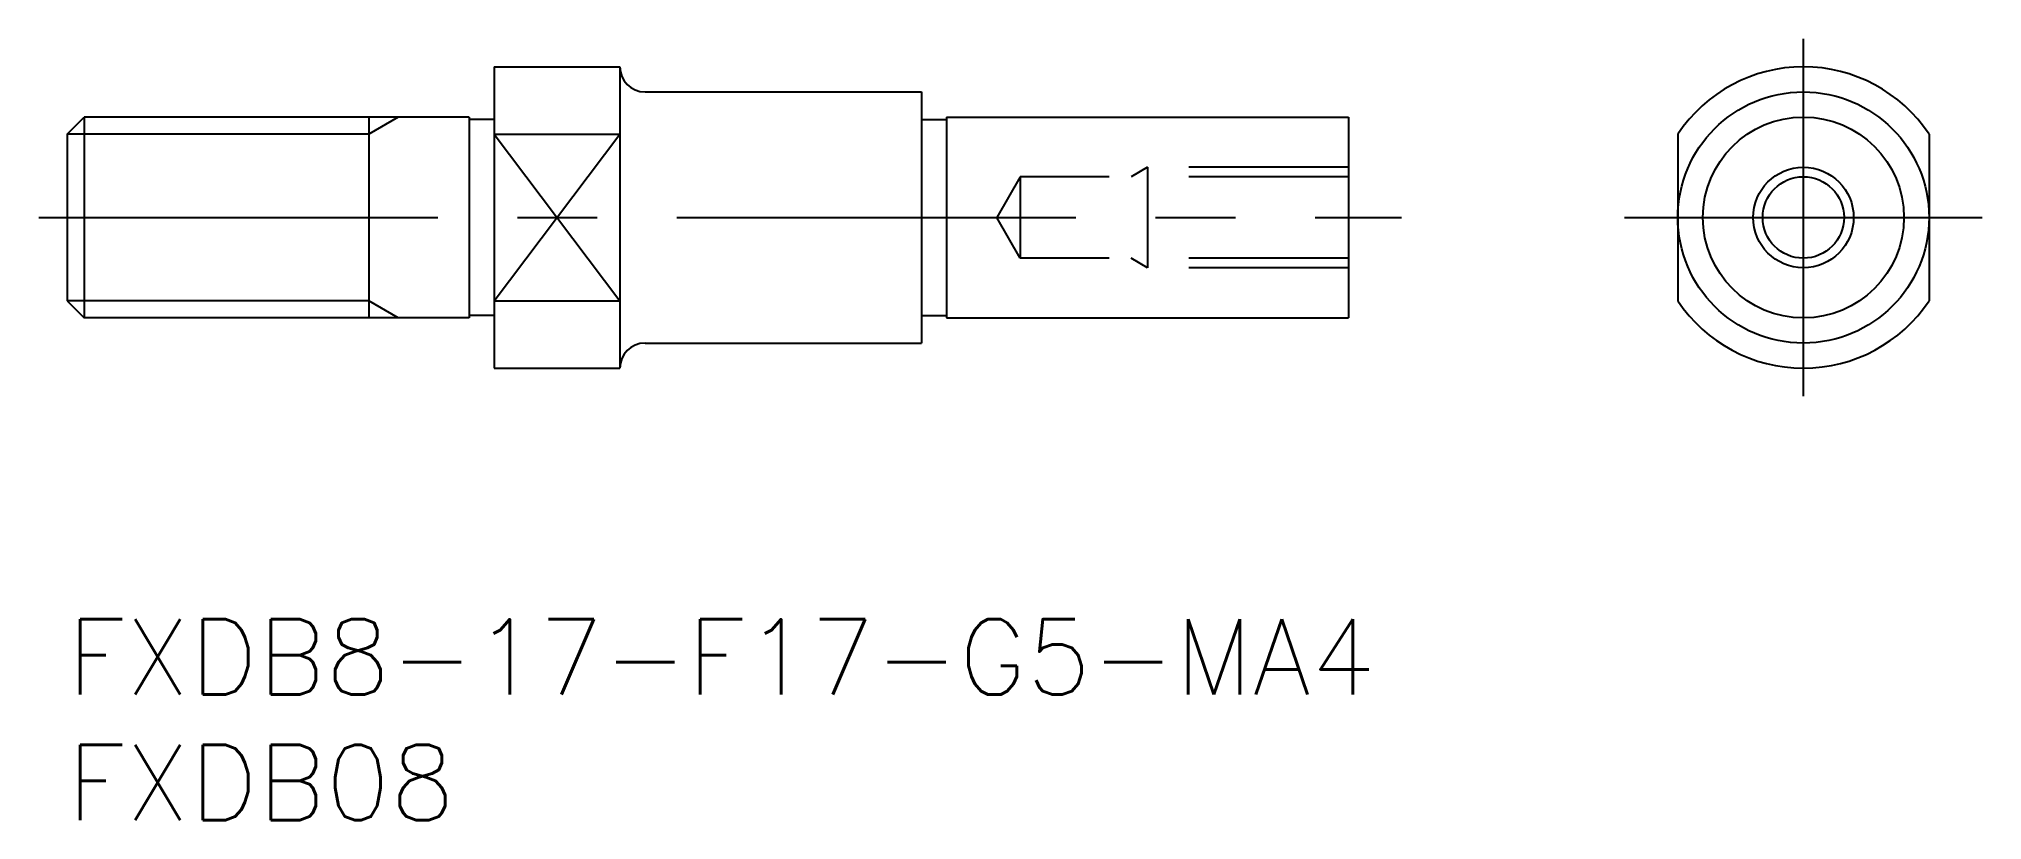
# Model space of a CAD drawing. Extents: x -1.1 to 76.2, y -8 to 23.1.
import ezdxf

# ---------------------------------------------------------------- set-up
doc = ezdxf.new("R2010")
doc.units = 0
doc.header["$LTSCALE"] = 0.5
doc.linetypes.add('CENTER', pattern=[50.8, 31.75, -6.35, 6.35, -6.35])
doc.linetypes.add('DASHED', pattern=[19.05, 12.7, -6.35])
for name, color, linetype in [('MSM_CENTER', 1, 'CENTER'), ('MSM_CONTINUOUS', 7, 'CONTINUOUS'), ('MSM_DASHED', 4, 'DASHED'), ('MSM_NARROW', 5, 'CONTINUOUS'), ('MSM_PART_NUMBER', 7, 'CONTINUOUS')]:
    doc.layers.add(name, color=color, linetype=linetype)
doc.styles.get("Standard").update_dxf_attribs({"font": 'txt.shx', "height": 3, "bigfont": 'bigfont.shx'})

# ---------------------------------------------------------------- blocks, each defined once
blk = doc.blocks.new('*U10')
at = {"layer": 'MSM_PART_NUMBER'}
blk.add_text('FXDB8-17-F17-G5-MA4', height=3, dxfattribs=at).set_placement((0, -3))
blk = doc.blocks.new('*U11')
at = {"layer": 'MSM_PART_NUMBER'}
blk.add_text('FXDB08', height=3, dxfattribs=at).set_placement((0, -8))

msp = doc.modelspace()

# ---------------------------------------------------------------- linework, layer by layer
at = {"layer": 'MSM_CENTER'}
for p, q in [((69.109, 8.886), (69.109, 23.114)), ((-1.128, 16), (53.11, 16)), ((61.994, 16), (76.223, 16))]:
    msp.add_line(p, q, dxfattribs=at)
at = {"layer": 'MSM_CONTINUOUS'}
for p, q in [((17, 22), (17, 10)), ((17, 22), (22, 22)), ((22, 22), (22, 10)), ((23, 21), (34, 21)), ((34, 21), (34, 11)), ((0, 19.323), (0.677, 20)), ((0.677, 20), (0.677, 12)), ((16, 20), (0.677, 20)), ((12, 20), (12, 12)), ((16, 20), (16, 12)), ((17, 19.9), (16, 19.9)), ((34, 19.9), (35, 19.9)), ((35, 20), (51, 20)), ((35, 20), (35, 12)), ((51, 20), (51, 12)), ((0, 19.323), (0, 12.677)), ((17, 19.317), (22, 19.317)), ((64.109, 19.317), (64.109, 12.683)), ((74.109, 19.317), (74.109, 12.683)), ((0, 12.677), (0.677, 12)), ((17, 12.683), (22, 12.683)), ((16, 12), (0.677, 12)), ((17, 12.1), (16, 12.1)), ((34, 12.1), (35, 12.1)), ((35, 12), (51, 12)), ((23, 11), (34, 11)), ((17, 10), (22, 10))]:
    msp.add_line(p, q, dxfattribs=at)
for radius in [5, 4, 1.621]:
    msp.add_circle((69.109, 16), radius, dxfattribs=at)
for centre, radius, start, end in [((23, 22), 1, 180, 270), ((69.109, 16), 6, 33.55731, 146.44269), ((69.109, 16), 6, 213.55731, 326.44269), ((23, 10), 1, 90, 180)]:
    msp.add_arc(centre, radius, start, end, dxfattribs=at)
at = {"layer": 'MSM_DASHED'}
for p, q in [((43, 18), (42.344, 17.621)), ((51, 18), (43, 18)), ((43, 18), (43, 14)), ((37.936, 17.621), (37, 16)), ((51, 17.621), (37.936, 17.621)), ((37.936, 17.621), (37.936, 14.379)), ((37.936, 14.379), (37, 16)), ((51, 14.379), (37.936, 14.379)), ((43, 14), (42.344, 14.379)), ((51, 14), (43, 14))]:
    msp.add_line(p, q, dxfattribs=at)
at = {"layer": 'MSM_NARROW'}
for p, q in [((13.172, 20), (12, 19.323)), ((12, 19.323), (0, 19.323)), ((17, 12.683), (22, 19.317)), ((17, 19.317), (22, 12.683)), ((12, 12.677), (0, 12.677)), ((13.172, 12), (12, 12.677))]:
    msp.add_line(p, q, dxfattribs=at)
msp.add_circle((69.109, 16), 2, dxfattribs=at)

# ---------------------------------------------------------------- block references
at = {"layer": 'MSM_CONTINUOUS'}
for name in ['*U10', '*U11']:
    msp.add_blockref(name, (0, 0), dxfattribs=at)

doc.saveas('drawing.dxf')
